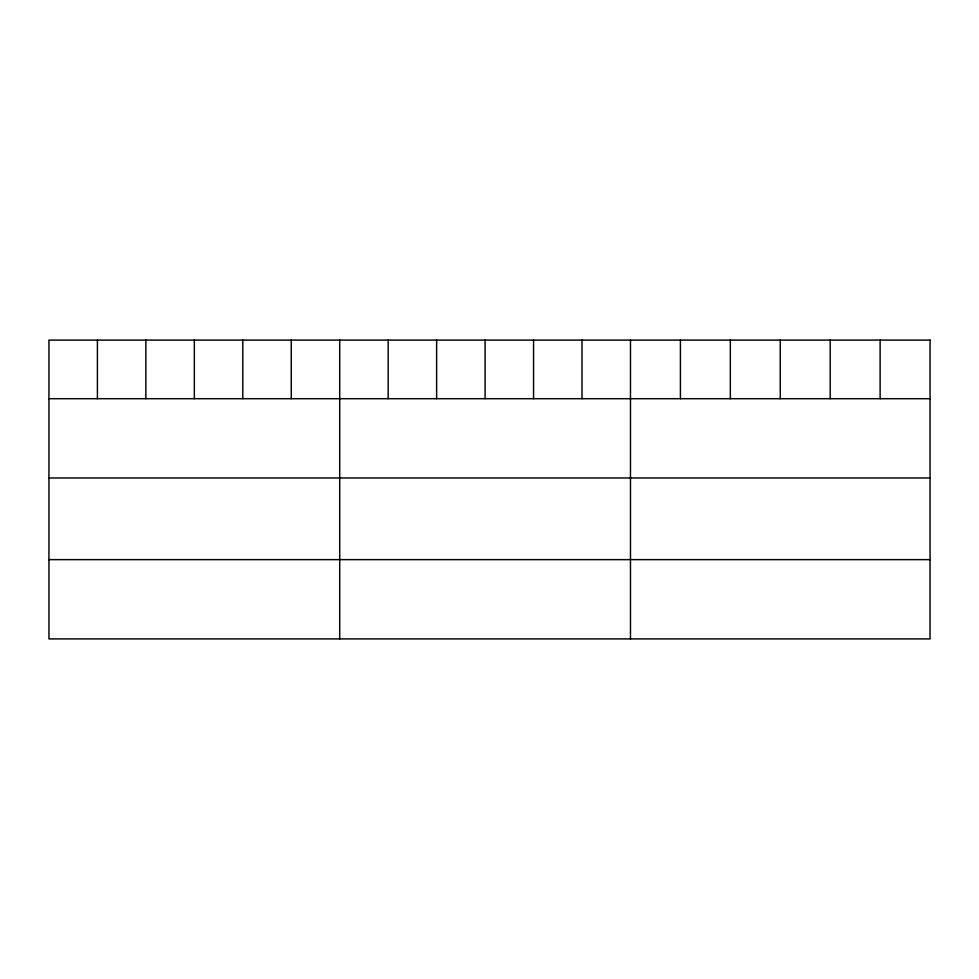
<?xml version="1.0" encoding="UTF-8"?>
<svg xmlns="http://www.w3.org/2000/svg" width="979" height="979" viewBox="0 0 979 979"><rect width="100%" height="100%" fill="white"/><g stroke="black" fill="none" stroke-linecap="round" stroke-linejoin="round"><path stroke-width="1.47" d="M48.95 398.698L930.05 398.698M48.95 477.972L930.05 477.972M48.95 559.633L930.05 559.633M880.121 340.092L880.121 398.698M830.192 340.092L830.192 398.698M780.263 340.092L780.263 398.698M730.334 340.092L730.334 398.698M680.405 340.092L680.405 398.698M630.476 340.092L630.476 638.908M582.015 340.092L582.015 398.698M533.555 340.092L533.555 398.698M485.094 340.092L485.094 398.698M436.634 340.092L436.634 398.698M388.173 340.092L388.173 398.698M339.713 340.092L339.713 638.908M291.252 340.092L291.252 398.698M242.792 340.092L242.792 398.698M194.332 340.092L194.332 398.698M145.871 340.092L145.871 398.698M97.41 340.092L97.41 398.698M930.05 340.092L48.95 340.092L48.95 638.908L930.05 638.908L930.05 340.092"/></g></svg>
